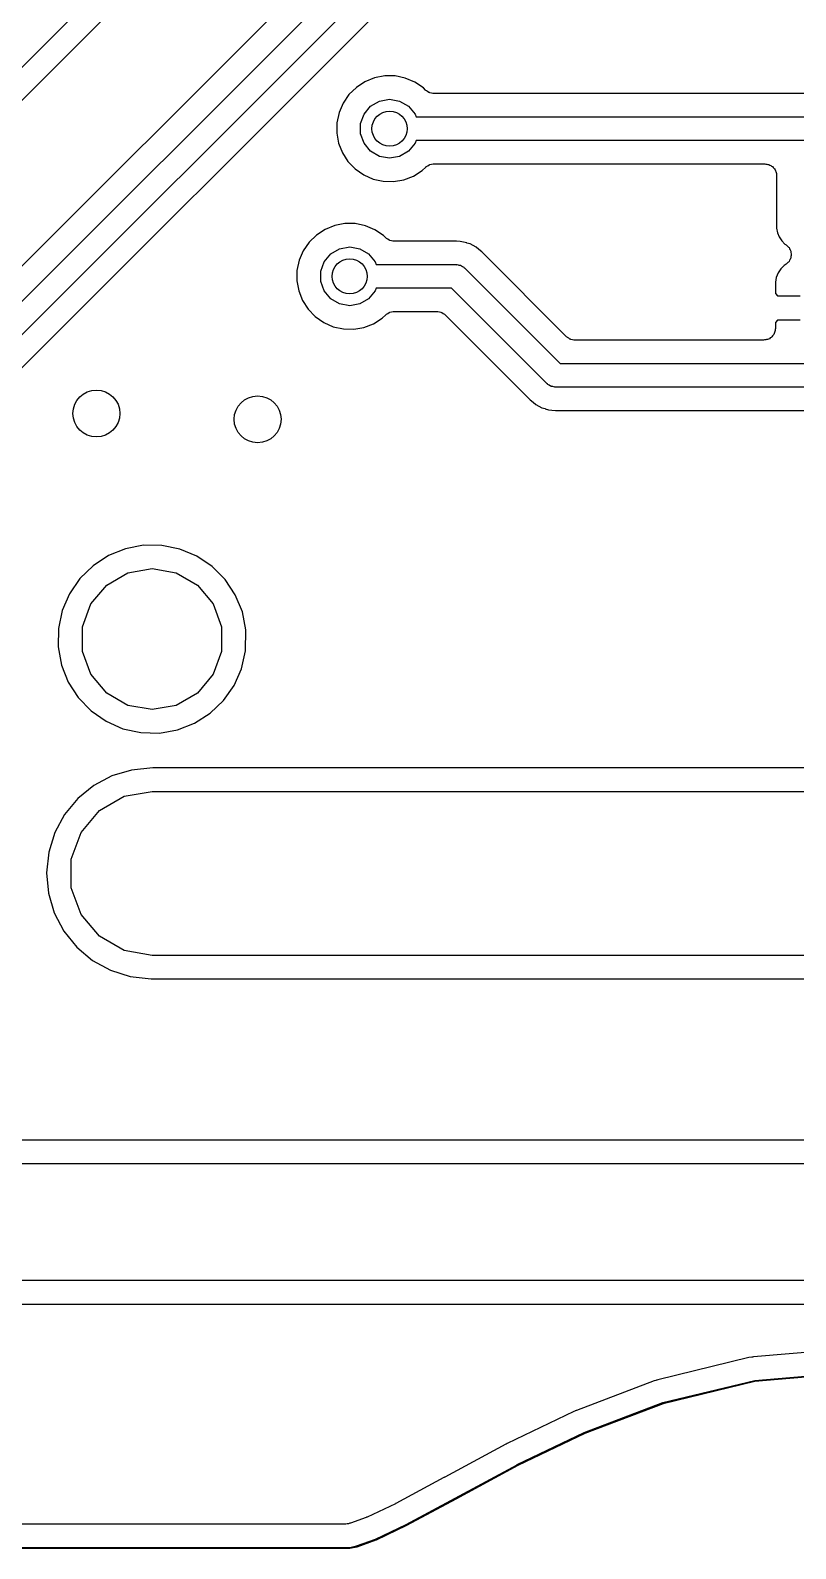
# Model space of a CAD drawing. Extents: x 69.6 to 139.6, y -158 to -61.
# Drawn here: x 83.54 to 90.06, y -158.04 to -145.08 of the extents above; entities that cross this region are included whole.
import ezdxf

# ---------------------------------------------------------------- set-up
doc = ezdxf.new("R2010")
doc.units = 0
doc.header["$MEASUREMENT"] = 0
doc.layers.add('BLACK', color=7, linetype='CONTINUOUS')

msp = doc.modelspace()

# ---------------------------------------------------------------- linework, layer by layer
at = {"layer": 'Black'}
for p, q in [((80.1714, -148.971), (85.9, -143.243)), ((86.7536, -143.804), (81.025, -149.532)), ((81.4293, -149.429), (87.1, -143.759)), ((87.2707, -143.871), (81.6, -149.541)), ((84.7933, -144.067), (80.0335, -148.827)), ((81.8657, -149.559), (87.4087, -144.016)), ((86.4723, -145.486), (86.3905, -145.519)), ((86.559, -145.47), (86.4723, -145.486)), ((86.6473, -145.47), (86.559, -145.47)), ((86.7337, -145.488), (86.6473, -145.47)), ((86.8151, -145.522), (86.7337, -145.488)), ((86.3167, -145.568), (86.2536, -145.629)), ((86.3905, -145.519), (86.3167, -145.568)), ((86.8882, -145.572), (86.8151, -145.522)), ((86.907, -145.59), (86.8882, -145.572)), ((86.9107, -145.593), (86.907, -145.59)), ((86.9137, -145.597), (86.9107, -145.593)), ((86.9248, -145.603), (86.9137, -145.597)), ((86.9354, -145.61), (86.9248, -145.603)), ((86.9398, -145.612), (86.9354, -145.61)), ((86.9437, -145.614), (86.9398, -145.612)), ((86.9564, -145.616), (86.9437, -145.614)), ((86.9689, -145.62), (86.9564, -145.616)), ((86.9734, -145.619), (86.9689, -145.62)), ((86.9779, -145.62), (86.9734, -145.619)), ((94.5196, -145.62), (86.9779, -145.62)), ((86.2038, -145.702), (86.169, -145.783)), ((86.2536, -145.629), (86.2038, -145.702)), ((86.3827, -145.795), (86.4387, -145.728)), ((86.4387, -145.728), (86.5142, -145.684)), ((86.5142, -145.684), (86.6, -145.669)), ((86.6, -145.669), (86.6858, -145.684)), ((86.6858, -145.684), (86.7613, -145.728)), ((86.7613, -145.728), (86.8173, -145.795)), ((86.1506, -145.87), (86.1494, -145.958)), ((86.169, -145.783), (86.1506, -145.87)), ((86.3529, -145.876), (86.3827, -145.795)), ((86.3529, -145.964), (86.3529, -145.876)), ((86.8173, -145.795), (86.8266, -145.82)), ((86.8266, -145.82), (94.52, -145.82)), ((86.1494, -145.958), (86.1653, -146.045)), ((86.3827, -146.045), (86.3529, -145.964)), ((86.1653, -146.045), (86.1978, -146.127)), ((86.1978, -146.127), (86.2456, -146.201)), ((86.4387, -146.112), (86.3827, -146.045)), ((86.5142, -146.156), (86.4387, -146.112)), ((86.7613, -146.112), (86.6858, -146.156)), ((86.8173, -146.045), (86.7613, -146.112)), ((86.8266, -146.02), (86.8173, -146.045)), ((94.4786, -146.02), (86.8266, -146.02)), ((86.2456, -146.201), (86.3069, -146.264)), ((86.3069, -146.264), (86.3794, -146.315)), ((86.6, -146.171), (86.5142, -146.156)), ((86.6858, -146.156), (86.6, -146.171)), ((86.8784, -146.276), (86.9086, -146.248)), ((86.9086, -146.248), (86.9112, -146.246)), ((86.9112, -146.246), (86.9133, -146.243)), ((86.9133, -146.243), (86.9256, -146.236)), ((86.9256, -146.236), (86.9375, -146.228)), ((86.9375, -146.228), (86.9406, -146.228)), ((86.9406, -146.228), (86.9433, -146.226)), ((86.9433, -146.226), (86.9574, -146.224)), ((86.9574, -146.224), (86.9713, -146.22)), ((86.9713, -146.22), (86.9744, -146.221)), ((86.9744, -146.221), (86.9775, -146.22)), ((86.9775, -146.22), (89.8005, -146.22)), ((89.8005, -146.22), (89.8094, -146.222)), ((89.8094, -146.222), (89.8185, -146.222)), ((89.8185, -146.222), (89.8264, -146.225)), ((89.8264, -146.225), (89.8347, -146.226)), ((89.8347, -146.226), (89.8426, -146.231)), ((89.8426, -146.231), (89.8511, -146.234)), ((89.8511, -146.234), (89.8575, -146.239)), ((89.8575, -146.239), (89.8648, -146.243)), ((89.8648, -146.243), (89.8706, -146.25)), ((89.8706, -146.25), (89.8775, -146.256)), ((89.8775, -146.256), (89.8817, -146.264)), ((89.8817, -146.264), (89.8871, -146.27)), ((89.8871, -146.27), (89.8902, -146.279)), ((86.3794, -146.315), (86.4603, -146.35)), ((86.4603, -146.35), (86.5465, -146.369)), ((86.5465, -146.369), (86.6347, -146.371)), ((86.6347, -146.371), (86.7216, -146.356)), ((86.7216, -146.356), (86.8039, -146.324)), ((86.8039, -146.324), (86.8784, -146.276)), ((89.8902, -146.279), (89.8947, -146.286)), ((89.8947, -146.286), (89.8961, -146.295)), ((89.8961, -146.295), (89.899, -146.303)), ((89.899, -146.303), (89.899, -146.312)), ((89.899, -146.312), (89.9005, -146.321)), ((89.9005, -146.321), (89.9001, -146.379)), ((89.9001, -146.379), (89.9003, -146.769)), ((86.0505, -146.779), (85.9767, -146.828)), ((86.1323, -146.746), (86.0505, -146.779)), ((86.219, -146.73), (86.1323, -146.746)), ((86.3073, -146.73), (86.219, -146.73)), ((86.3937, -146.748), (86.3073, -146.73)), ((86.4751, -146.782), (86.3937, -146.748)), ((86.5482, -146.832), (86.4751, -146.782)), ((89.9003, -146.769), (89.9079, -146.808)), ((85.9136, -146.889), (85.8638, -146.962)), ((85.9767, -146.828), (85.9136, -146.889)), ((86.567, -146.85), (86.5482, -146.832)), ((86.5707, -146.853), (86.567, -146.85)), ((86.5737, -146.857), (86.5707, -146.853)), ((86.5848, -146.863), (86.5737, -146.857)), ((86.5954, -146.87), (86.5848, -146.863)), ((86.5998, -146.872), (86.5954, -146.87)), ((86.6037, -146.874), (86.5998, -146.872)), ((86.6164, -146.876), (86.6037, -146.874)), ((86.6289, -146.88), (86.6164, -146.876)), ((86.6334, -146.879), (86.6289, -146.88)), ((86.6379, -146.88), (86.6334, -146.879)), ((87.1696, -146.88), (86.6379, -146.88)), ((87.2012, -146.884), (87.1696, -146.88)), ((87.2017, -146.884), (87.2012, -146.884)), ((87.2022, -146.884), (87.2017, -146.884)), ((87.2308, -146.887), (87.2022, -146.884)), ((87.2582, -146.895), (87.2308, -146.887)), ((87.2587, -146.895), (87.2582, -146.895)), ((87.2592, -146.896), (87.2587, -146.895)), ((87.2866, -146.904), (87.2592, -146.896)), ((87.3118, -146.918), (87.2866, -146.904)), ((87.3123, -146.918), (87.3118, -146.918)), ((87.3127, -146.918), (87.3123, -146.918)), ((87.338, -146.932), (87.3127, -146.918)), ((89.9079, -146.808), (89.9228, -146.844)), ((89.9228, -146.844), (89.9445, -146.877)), ((89.9445, -146.877), (89.9722, -146.905)), ((89.9722, -146.905), (89.9817, -146.911)), ((89.9817, -146.911), (89.9892, -146.918)), ((89.9892, -146.918), (89.9977, -146.924)), ((85.829, -147.043), (85.8106, -147.13)), ((85.8638, -146.962), (85.829, -147.043)), ((86.0427, -147.055), (86.0987, -146.988)), ((86.0987, -146.988), (86.1742, -146.944)), ((86.1742, -146.944), (86.26, -146.929)), ((86.26, -146.929), (86.3458, -146.944)), ((86.3458, -146.944), (86.4213, -146.988)), ((86.4213, -146.988), (86.4773, -147.055)), ((87.36, -146.95), (87.338, -146.932)), ((87.3604, -146.951), (87.36, -146.95)), ((87.3608, -146.951), (87.3604, -146.951)), ((87.3856, -146.971), (87.3608, -146.951)), ((88.11, -147.696), (87.3856, -146.971)), ((89.9977, -146.924), (90.0016, -146.93)), ((90.0016, -146.93), (90.0067, -146.935)), ((90.0067, -146.935), (90.0112, -146.945)), ((90.0112, -147.043), (90.0067, -147.053)), ((90.0112, -146.945), (90.0171, -146.953)), ((90.0171, -147.035), (90.0112, -147.043)), ((90.0171, -146.953), (90.0188, -146.96)), ((90.0188, -147.028), (90.0171, -147.035)), ((90.0188, -146.96), (90.0219, -146.966)), ((90.0219, -147.022), (90.0188, -147.028)), ((90.0219, -146.966), (90.023, -146.977)), ((90.023, -147.011), (90.0219, -147.022)), ((90.023, -146.977), (90.0255, -146.987)), ((90.0255, -147.001), (90.023, -147.011)), ((90.0255, -146.987), (90.0248, -146.994)), ((90.0248, -146.994), (90.0255, -147.001)), ((85.8106, -147.13), (85.8094, -147.218)), ((86.0129, -147.136), (86.0427, -147.055)), ((86.0129, -147.224), (86.0129, -147.136)), ((86.4773, -147.055), (86.4866, -147.08)), ((86.4866, -147.08), (87.17, -147.08)), ((87.17, -147.08), (87.1743, -147.081)), ((87.1743, -147.081), (87.1787, -147.08)), ((87.1787, -147.08), (87.1913, -147.084)), ((87.1913, -147.084), (87.2042, -147.086)), ((87.2042, -147.086), (87.208, -147.088)), ((87.208, -147.088), (87.2123, -147.089)), ((87.2123, -147.089), (87.223, -147.097)), ((87.223, -147.097), (87.2343, -147.103)), ((87.2343, -147.103), (87.2371, -147.107)), ((87.2371, -147.107), (87.2407, -147.109)), ((87.2407, -147.109), (88.0564, -147.925)), ((89.914, -147.151), (89.8983, -147.189)), ((89.9367, -147.117), (89.914, -147.151)), ((89.9658, -147.088), (89.9367, -147.117)), ((89.9817, -147.077), (89.9658, -147.088)), ((89.9892, -147.07), (89.9817, -147.077)), ((89.9977, -147.063), (89.9892, -147.07)), ((90.0016, -147.058), (89.9977, -147.063)), ((90.0067, -147.053), (90.0016, -147.058)), ((85.8094, -147.218), (85.8253, -147.305)), ((85.8253, -147.305), (85.8578, -147.387)), ((86.0427, -147.305), (86.0129, -147.224)), ((86.0987, -147.372), (86.0427, -147.305)), ((86.4773, -147.305), (86.4213, -147.372)), ((86.4866, -147.28), (86.4773, -147.305)), ((87.1286, -147.28), (86.4866, -147.28)), ((87.9443, -148.096), (87.1286, -147.28)), ((89.8983, -147.189), (89.8903, -147.23)), ((89.8903, -147.23), (89.8903, -147.326)), ((85.8578, -147.387), (85.9056, -147.461)), ((86.1742, -147.416), (86.0987, -147.372)), ((86.26, -147.431), (86.1742, -147.416)), ((86.3458, -147.416), (86.26, -147.431)), ((86.4213, -147.372), (86.3458, -147.416)), ((89.8903, -147.326), (89.9092, -147.345)), ((89.9092, -147.345), (90.1003, -147.345)), ((85.9056, -147.461), (85.9669, -147.524)), ((85.9669, -147.524), (86.0394, -147.575)), ((86.4639, -147.584), (86.5384, -147.536)), ((86.5384, -147.536), (86.5686, -147.508)), ((86.5686, -147.508), (86.5712, -147.506)), ((86.5712, -147.506), (86.5733, -147.503)), ((86.5733, -147.503), (86.5856, -147.496)), ((86.5856, -147.496), (86.5975, -147.488)), ((86.5975, -147.488), (86.6006, -147.488)), ((86.6006, -147.488), (86.6033, -147.486)), ((86.6033, -147.486), (86.6174, -147.484)), ((86.6174, -147.484), (86.6313, -147.48)), ((86.6313, -147.48), (86.6344, -147.481)), ((86.6344, -147.481), (86.6375, -147.48)), ((86.6375, -147.48), (87.0043, -147.48)), ((87.0043, -147.48), (87.0086, -147.481)), ((87.0086, -147.481), (87.013, -147.48)), ((87.013, -147.48), (87.0256, -147.484)), ((87.0256, -147.484), (87.0385, -147.486)), ((87.0385, -147.486), (87.0423, -147.488)), ((87.0423, -147.488), (87.0466, -147.489)), ((87.0466, -147.489), (87.0573, -147.497)), ((87.0573, -147.497), (87.0686, -147.503)), ((87.0686, -147.503), (87.0714, -147.507)), ((87.0714, -147.507), (87.075, -147.509)), ((87.075, -147.509), (87.7994, -148.234)), ((89.9092, -147.555), (89.8903, -147.574)), ((90.1003, -147.555), (89.9092, -147.555)), ((86.0394, -147.575), (86.1203, -147.61)), ((86.1203, -147.61), (86.2065, -147.629)), ((86.2065, -147.629), (86.2947, -147.631)), ((86.2947, -147.631), (86.3816, -147.616)), ((86.3816, -147.616), (86.4639, -147.584)), ((88.1136, -147.698), (88.11, -147.696)), ((88.1164, -147.702), (88.1136, -147.698)), ((89.8602, -147.695), (89.8546, -147.702)), ((89.8669, -147.689), (89.8602, -147.695)), ((89.8712, -147.682), (89.8669, -147.689)), ((89.8769, -147.675), (89.8712, -147.682)), ((89.8799, -147.667), (89.8769, -147.675)), ((89.8842, -147.659), (89.8799, -147.667)), ((89.8858, -147.651), (89.8842, -147.659)), ((89.8888, -147.642), (89.8858, -147.651)), ((89.8903, -147.625), (89.8888, -147.634)), ((89.8888, -147.634), (89.8888, -147.642)), ((89.8903, -147.574), (89.8903, -147.625)), ((88.1277, -147.708), (88.1164, -147.702)), ((88.1384, -147.716), (88.1277, -147.708)), ((88.1427, -147.717), (88.1384, -147.716)), ((88.1465, -147.719), (88.1427, -147.717)), ((88.1593, -147.721), (88.1465, -147.719)), ((88.172, -147.725), (88.1593, -147.721)), ((88.1764, -147.724), (88.172, -147.725)), ((88.1807, -147.725), (88.1764, -147.724)), ((89.7903, -147.725), (88.1807, -147.725)), ((89.7989, -147.723), (89.7903, -147.725)), ((89.8076, -147.723), (89.7989, -147.723)), ((89.8159, -147.72), (89.8076, -147.723)), ((89.8245, -147.719), (89.8159, -147.72)), ((89.832, -147.715), (89.8245, -147.719)), ((89.8403, -147.712), (89.832, -147.715)), ((89.847, -147.706), (89.8403, -147.712)), ((89.8546, -147.702), (89.847, -147.706)), ((88.0564, -147.925), (91.5008, -147.925)), ((87.9479, -148.098), (87.9443, -148.096)), ((87.9507, -148.102), (87.9479, -148.098)), ((87.962, -148.108), (87.9507, -148.102)), ((87.9727, -148.116), (87.962, -148.108)), ((87.977, -148.117), (87.9727, -148.116)), ((87.9808, -148.119), (87.977, -148.117)), ((87.9937, -148.121), (87.9808, -148.119)), ((88.0063, -148.125), (87.9937, -148.121)), ((88.0107, -148.124), (88.0063, -148.125)), ((88.015, -148.125), (88.0107, -148.124)), ((91.5008, -148.125), (88.015, -148.125)), ((87.7994, -148.234), (87.8242, -148.254)), ((87.8242, -148.254), (87.8245, -148.254)), ((87.8245, -148.254), (87.825, -148.255)), ((87.825, -148.255), (87.847, -148.273)), ((87.847, -148.273), (87.8723, -148.287)), ((87.8723, -148.287), (87.8727, -148.287)), ((87.8727, -148.287), (87.8732, -148.287)), ((87.8732, -148.287), (87.8984, -148.301)), ((87.8984, -148.301), (87.9258, -148.309)), ((87.9258, -148.309), (87.9263, -148.31)), ((87.9263, -148.31), (87.9268, -148.31)), ((87.9268, -148.31), (87.9542, -148.318)), ((87.9542, -148.318), (87.9827, -148.321)), ((87.9827, -148.321), (87.9833, -148.321)), ((87.9833, -148.321), (87.9838, -148.321)), ((87.9838, -148.321), (88.0154, -148.325)), ((88.0154, -148.325), (91.1602, -148.325)), ((84.348, -149.504), (84.2026, -149.563)), ((84.5021, -149.474), (84.348, -149.504)), ((84.659, -149.476), (84.5021, -149.474)), ((84.8127, -149.507), (84.659, -149.476)), ((84.9573, -149.568), (84.8127, -149.507)), ((84.2026, -149.563), (84.0713, -149.649)), ((85.0874, -149.656), (84.9573, -149.568)), ((83.9592, -149.758), (83.8706, -149.888)), ((84.0713, -149.649), (83.9592, -149.758)), ((84.1879, -149.814), (84.369, -149.709)), ((84.369, -149.709), (84.575, -149.673)), ((84.575, -149.673), (84.781, -149.709)), ((84.781, -149.709), (84.9621, -149.814)), ((85.198, -149.767), (85.0874, -149.656)), ((85.2848, -149.898), (85.198, -149.767)), ((83.8706, -149.888), (83.8088, -150.032)), ((84.0534, -149.974), (84.1879, -149.814)), ((84.9621, -149.814), (85.0966, -149.974)), ((85.3446, -150.043), (85.2848, -149.898)), ((83.9819, -150.17), (84.0534, -149.974)), ((85.0966, -149.974), (85.1681, -150.17)), ((83.8088, -150.032), (83.7761, -150.185)), ((85.3749, -150.196), (85.3446, -150.043)), ((83.7761, -150.185), (83.7739, -150.342)), ((83.9819, -150.38), (83.9819, -150.17)), ((85.1681, -150.17), (85.1681, -150.38)), ((85.3724, -150.376), (85.3749, -150.196)), ((83.7739, -150.342), (83.8023, -150.497)), ((84.0534, -150.576), (83.9819, -150.38)), ((85.1681, -150.38), (85.0966, -150.576)), ((85.3378, -150.529), (85.3724, -150.376)), ((83.8023, -150.497), (83.86, -150.642)), ((85.274, -150.672), (85.3378, -150.529)), ((83.86, -150.642), (83.945, -150.774)), ((84.1879, -150.736), (84.0534, -150.576)), ((85.0966, -150.576), (84.9621, -150.736)), ((85.1835, -150.8), (85.274, -150.672)), ((83.945, -150.774), (84.054, -150.887)), ((84.369, -150.841), (84.1879, -150.736)), ((84.9621, -150.736), (84.781, -150.841)), ((85.0699, -150.908), (85.1835, -150.8)), ((84.054, -150.887), (84.1828, -150.977)), ((84.575, -150.877), (84.369, -150.841)), ((84.781, -150.841), (84.575, -150.877)), ((84.9374, -150.993), (85.0699, -150.908)), ((84.1828, -150.977), (84.3266, -151.04)), ((84.3266, -151.04), (84.4798, -151.073)), ((84.6367, -151.077), (84.7912, -151.049)), ((84.7912, -151.049), (84.9374, -150.993)), ((84.4798, -151.073), (84.6367, -151.077)), ((84.2322, -151.443), (84.0772, -151.526)), ((84.4003, -151.393), (84.2322, -151.443)), ((84.5799, -151.375), (84.4003, -151.393)), ((93.1108, -151.375), (84.5799, -151.375)), ((84.0772, -151.526), (83.9412, -151.637)), ((84.3356, -151.617), (84.575, -151.575)), ((84.575, -151.575), (93.2351, -151.575)), ((83.9412, -151.637), (83.8293, -151.772)), ((84.125, -151.739), (84.3356, -151.617)), ((83.8293, -151.772), (83.7458, -151.926)), ((83.9688, -151.925), (84.125, -151.739)), ((83.7458, -151.926), (83.6939, -152.094)), ((83.8856, -152.153), (83.9688, -151.925)), ((83.6939, -152.094), (83.6755, -152.269)), ((83.8856, -152.397), (83.8856, -152.153)), ((83.6755, -152.269), (83.6914, -152.444)), ((83.6914, -152.444), (83.741, -152.612)), ((83.9688, -152.625), (83.8856, -152.397)), ((83.741, -152.612), (83.8223, -152.768)), ((84.125, -152.811), (83.9688, -152.625)), ((83.8223, -152.768), (83.9323, -152.904)), ((84.3356, -152.933), (84.125, -152.811)), ((83.9323, -152.904), (84.0668, -153.017)), ((84.575, -152.975), (84.3356, -152.933)), ((93.525, -152.975), (84.575, -152.975)), ((84.0668, -153.017), (84.2206, -153.102)), ((84.2206, -153.102), (84.388, -153.155)), ((84.388, -153.155), (84.567, -153.175)), ((84.567, -153.175), (84.5754, -153.175)), ((84.5754, -153.175), (93.5201, -153.175)), ((111.486, -154.55), (83.2314, -154.55)), ((83.1071, -154.75), (122.475, -154.75)), ((122.268, -155.75), (82.9, -155.75)), ((82.9003, -155.95), (122.144, -155.95)), ((90.5695, -156.328), (89.7026, -156.401)), ((89.6647, -156.407), (88.8886, -156.596)), ((89.6889, -156.404), (89.6647, -156.407)), ((89.6915, -156.403), (89.6889, -156.404)), ((89.6942, -156.403), (89.6915, -156.403)), ((89.7026, -156.401), (89.6942, -156.403)), ((88.858, -156.605), (88.194, -156.857)), ((88.8722, -156.601), (88.858, -156.605)), ((88.8761, -156.599), (88.8722, -156.601)), ((88.8804, -156.599), (88.8761, -156.599)), ((88.8886, -156.596), (88.8804, -156.599)), ((88.9312, -156.791), (89.7137, -156.601)), ((89.7157, -156.611), (88.9338, -156.801)), ((89.7137, -156.601), (89.7141, -156.601)), ((89.7141, -156.601), (89.7144, -156.601)), ((89.7144, -156.601), (90.5878, -156.527)), ((90.5885, -156.537), (89.7157, -156.611)), ((88.1718, -156.866), (87.6023, -157.14)), ((88.1787, -156.864), (88.1718, -156.866)), ((88.1841, -156.861), (88.1787, -156.864)), ((88.1901, -156.859), (88.1841, -156.861)), ((88.194, -156.857), (88.1901, -156.859)), ((88.2605, -157.046), (88.9306, -156.791)), ((88.9338, -156.801), (88.2642, -157.055)), ((88.9306, -156.791), (88.9309, -156.791)), ((88.9309, -156.791), (88.9312, -156.791)), ((87.5923, -157.145), (87.0707, -157.427)), ((87.5927, -157.145), (87.5923, -157.145)), ((87.5934, -157.145), (87.5927, -157.145)), ((87.5968, -157.143), (87.5934, -157.145)), ((87.5934, -157.145), (87.5934, -157.145)), ((87.5934, -157.145), (87.5934, -157.145)), ((87.5989, -157.141), (87.5968, -157.143)), ((87.599, -157.141), (87.5989, -157.141)), ((87.6023, -157.14), (87.599, -157.141)), ((87.6891, -157.32), (88.2601, -157.046)), ((88.2642, -157.055), (87.6935, -157.329)), ((88.2601, -157.046), (88.2603, -157.046)), ((88.2603, -157.046), (88.2605, -157.046)), ((87.1594, -157.607), (87.6888, -157.321)), ((87.6935, -157.329), (87.1642, -157.616)), ((87.6888, -157.321), (87.689, -157.321)), ((87.689, -157.321), (87.6891, -157.32)), ((87.0641, -157.431), (86.6541, -157.651)), ((87.0676, -157.429), (87.0641, -157.431)), ((87.0683, -157.428), (87.0676, -157.429)), ((87.0707, -157.427), (87.0683, -157.428)), ((86.6496, -157.654), (86.4085, -157.768)), ((86.6517, -157.652), (86.6496, -157.654)), ((86.6541, -157.651), (86.6517, -157.652)), ((86.7413, -157.831), (87.1594, -157.607)), ((87.1642, -157.616), (86.7459, -157.84)), ((87.1594, -157.607), (87.1594, -157.607)), ((87.1642, -157.616), (87.1642, -157.616)), ((87.1642, -157.616), (87.1642, -157.616)), ((86.3998, -157.772), (86.2677, -157.82)), ((86.4039, -157.769), (86.3998, -157.772)), ((86.4085, -157.768), (86.4039, -157.769)), ((86.2281, -157.827), (80.5965, -157.827)), ((86.2388, -157.825), (86.2281, -157.827)), ((86.2497, -157.825), (86.2388, -157.825)), ((86.2551, -157.823), (86.2497, -157.825)), ((86.2602, -157.821), (86.2551, -157.823)), ((86.2623, -157.821), (86.2602, -157.821)), ((86.2629, -157.821), (86.2623, -157.821)), ((86.2677, -157.82), (86.2629, -157.821)), ((86.4807, -157.955), (86.7413, -157.831)), ((86.7457, -157.84), (86.4848, -157.964)), ((86.7458, -157.84), (86.7457, -157.84)), ((86.7459, -157.84), (86.7458, -157.84)), ((80.5883, -158.027), (86.2609, -158.027)), ((86.2615, -158.037), (80.5883, -158.037)), ((86.2609, -158.027), (86.3176, -158.014)), ((86.262, -158.037), (86.2615, -158.037)), ((86.2625, -158.037), (86.262, -158.037)), ((86.3201, -158.024), (86.2625, -158.037)), ((86.3176, -158.014), (86.4807, -157.955)), ((86.3204, -158.024), (86.3201, -158.024)), ((86.3207, -158.024), (86.3204, -158.024)), ((86.4843, -157.965), (86.3207, -158.024)), ((86.4845, -157.964), (86.4843, -157.965)), ((86.4848, -157.964), (86.4845, -157.964))]:
    msp.add_line(p, q, dxfattribs=at)
for centre, radius in [((86.6, -145.92), 0.15), ((86.26, -147.18), 0.15), ((84.1, -148.35), 0.2), ((85.475, -148.4), 0.2)]:
    msp.add_circle(centre, radius, dxfattribs=at)

doc.saveas('drawing.dxf')
